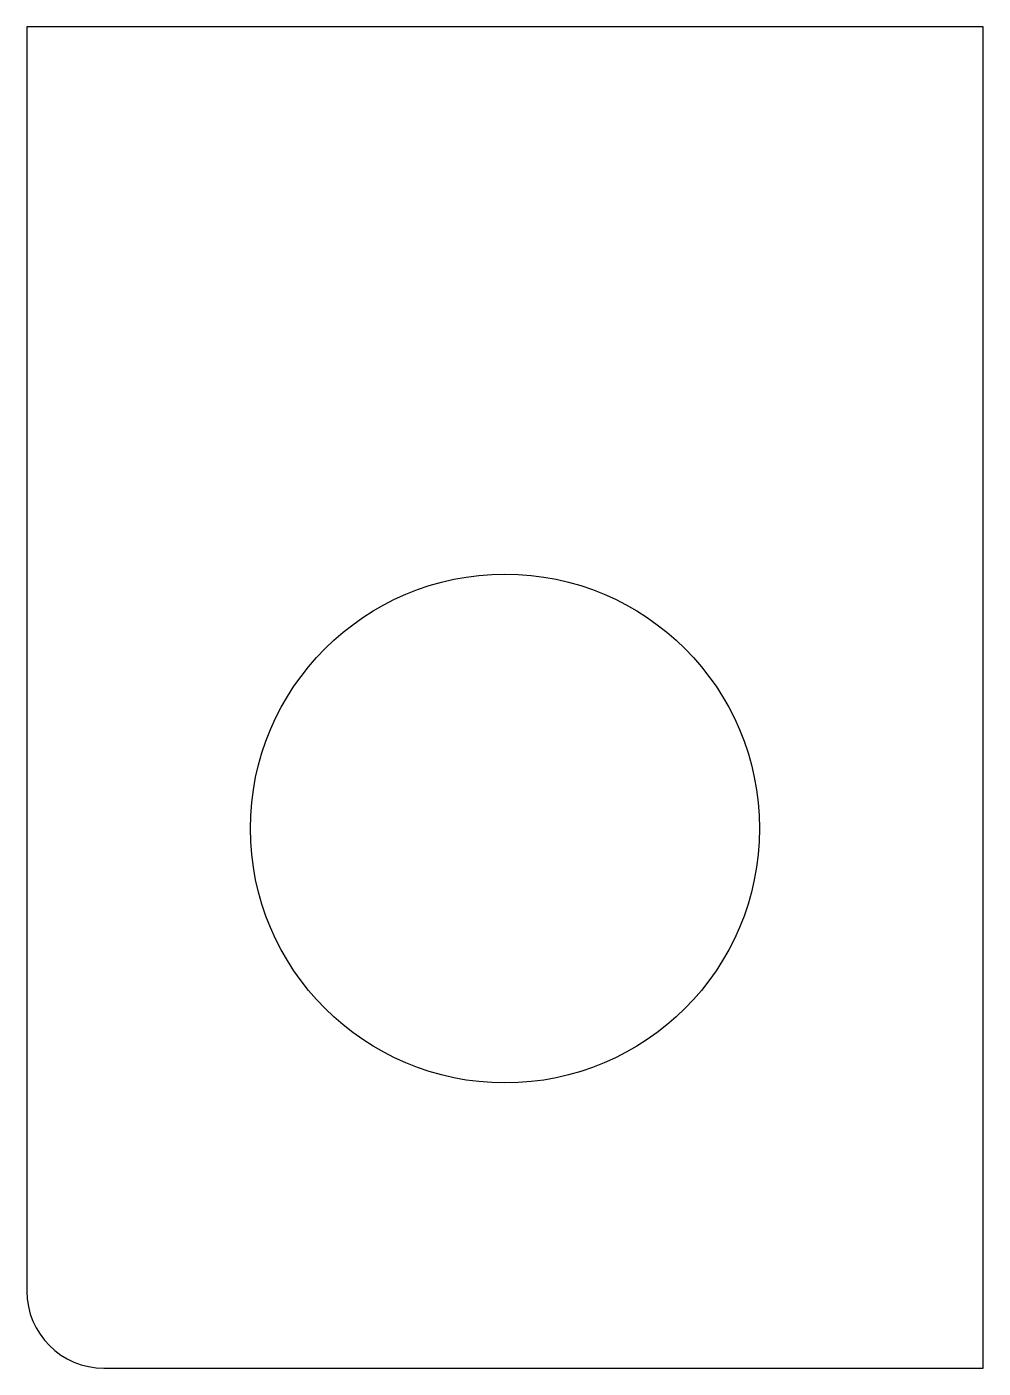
# Model space of a CAD drawing. Header units: millimetres. Extents: x 266 to 328, y 221.5 to 308.5.
import ezdxf

# ---------------------------------------------------------------- set-up
doc = ezdxf.new("R2010")
doc.units = ezdxf.units.MM
doc.layers.add('CHAPA_DE_SUSTENT', color=7, linetype='Continuous')
doc.layers.add('Default', color=7, linetype='Continuous')

# ---------------------------------------------------------------- blocks, each defined once
blk = doc.blocks.new('SE')
at = {"layer": 'CHAPA_DE_SUSTENT', "color": 7, "linetype": 'Continuous'}
for p, q in [((328.01, 308.54), (266.01, 308.54)), ((266.01, 308.54), (266.01, 226.54)), ((328.01, 221.54), (328.01, 308.54)), ((271.01, 221.54), (328.01, 221.54))]:
    blk.add_line(p, q, dxfattribs=at)
blk.add_circle((297.01, 256.54), 16.5, dxfattribs=at)
blk.add_arc((271.01, 226.54), 5, 180, 270, dxfattribs=at)

msp = doc.modelspace()

# ---------------------------------------------------------------- block references
at = {"layer": 'Default'}
msp.add_blockref('SE', (0, 0), dxfattribs=at)

doc.saveas('drawing.dxf')
